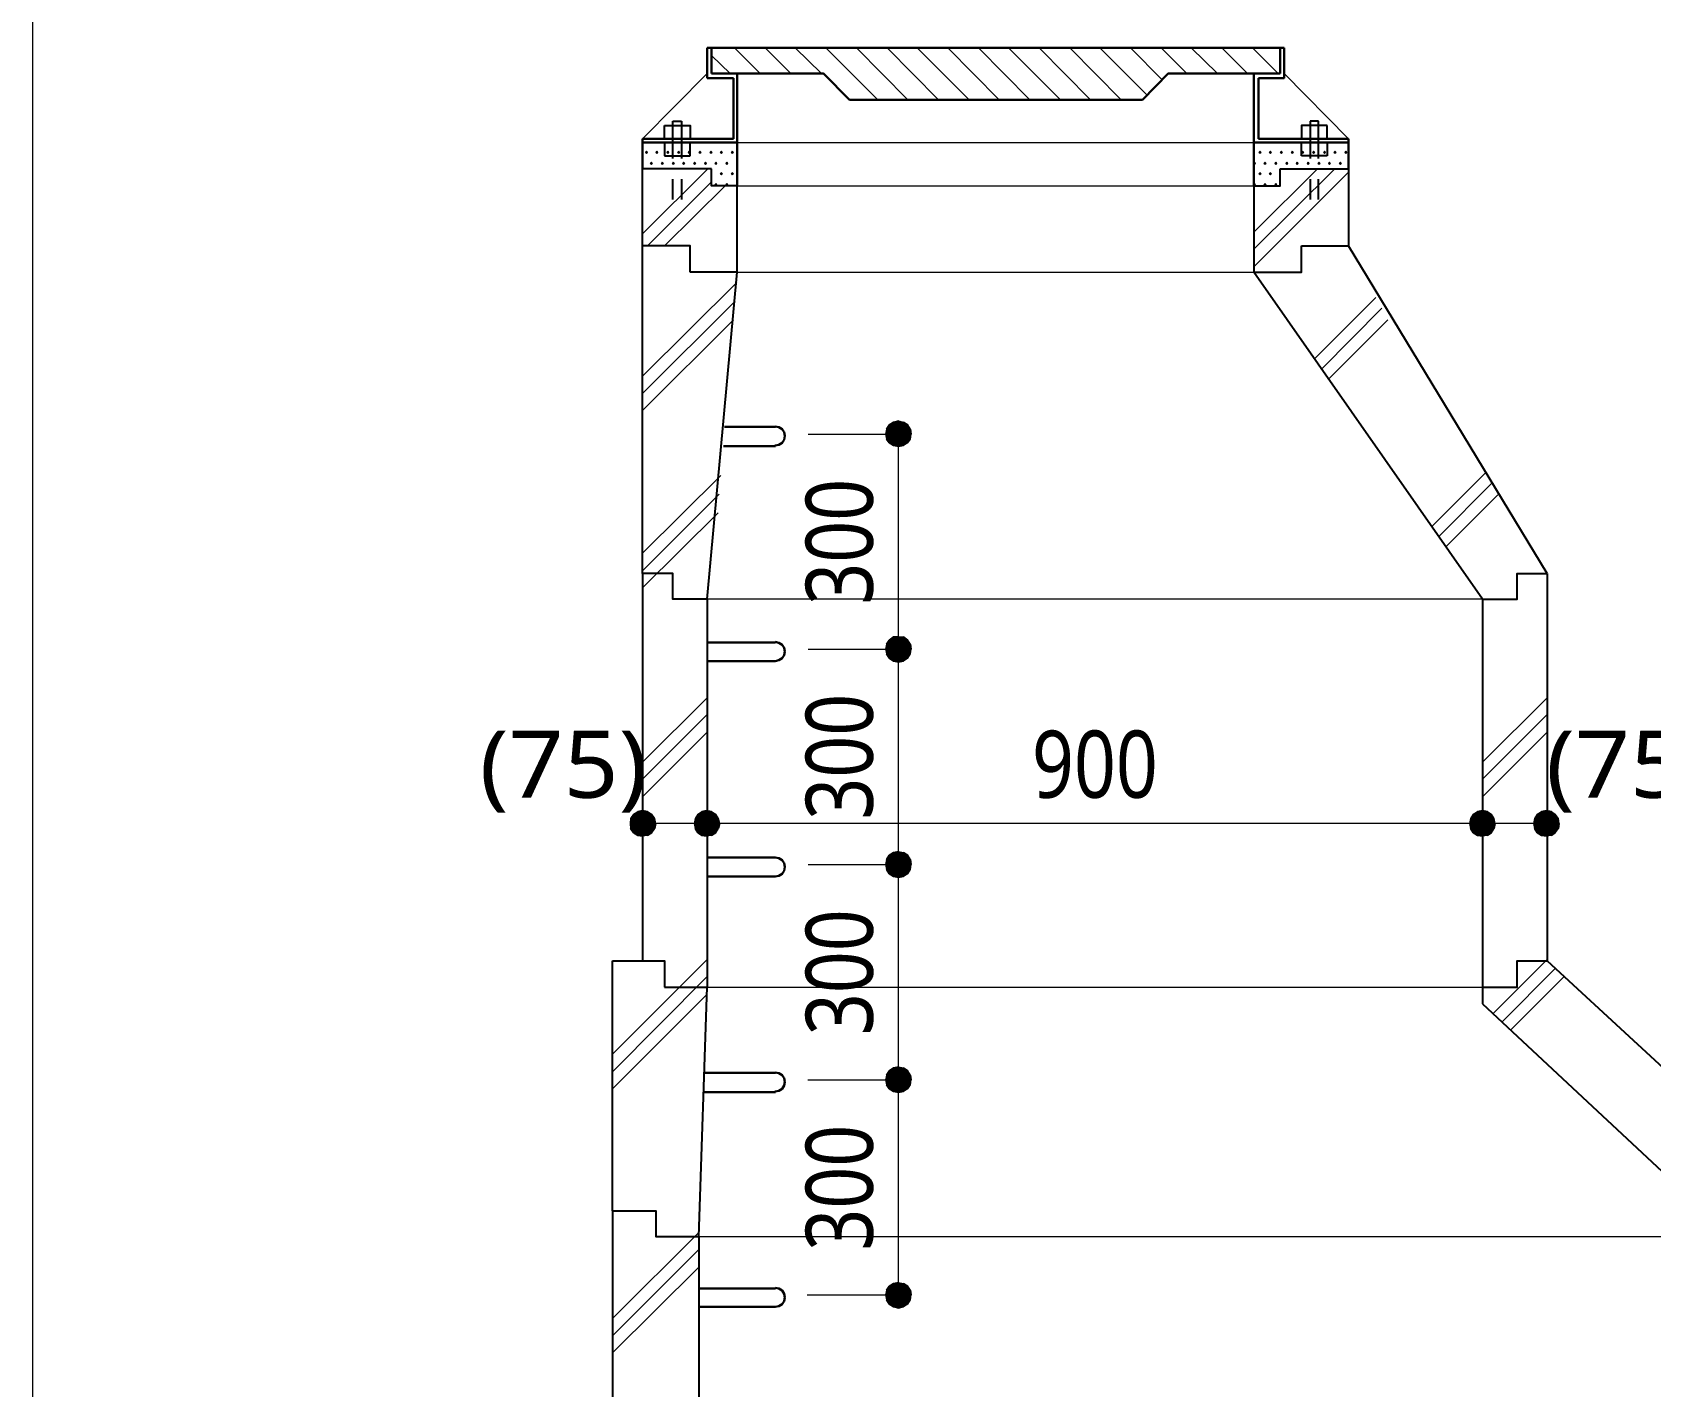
# Model space of a CAD drawing. Header units: millimetres. Extents: x 0 to 420, y 0 to 297.
# Drawn here: x 210.2 to 272.8, y 213 to 265.5 of the extents above; entities that cross this region are included whole.
import ezdxf
from ezdxf.enums import TextEntityAlignment as Align

# ---------------------------------------------------------------- set-up
doc = ezdxf.new("R2010")
doc.units = ezdxf.units.MM
doc.styles.add('kst32b', font='NotoSansJP-Variable.ttf')

msp = doc.modelspace()

# ---------------------------------------------------------------- hatches: boundary and pattern name
for points in [[(233.934, 260.858), (233.913, 260.837), (233.892, 260.816), (233.913, 260.795), (233.934, 260.773), (233.955, 260.795), (233.976, 260.816), (233.955, 260.837), (233.934, 260.858)], [(234.336, 260.858), (234.315, 260.837), (234.294, 260.816), (234.315, 260.795), (234.336, 260.773), (234.357, 260.795), (234.379, 260.816), (234.357, 260.837), (234.336, 260.858)], [(234.76, 260.858), (234.738, 260.837), (234.717, 260.816), (234.738, 260.795), (234.76, 260.773), (234.781, 260.795), (234.802, 260.816), (234.781, 260.837), (234.76, 260.858)], [(235.183, 260.858), (235.162, 260.837), (235.141, 260.816), (235.162, 260.795), (235.183, 260.773), (235.204, 260.795), (235.225, 260.816), (235.204, 260.837), (235.183, 260.858)], [(235.585, 260.858), (235.564, 260.837), (235.543, 260.816), (235.564, 260.795), (235.585, 260.773), (235.606, 260.795), (235.627, 260.816), (235.606, 260.837), (235.585, 260.858)], [(236.008, 260.858), (235.987, 260.837), (235.966, 260.816), (235.987, 260.795), (236.008, 260.773), (236.029, 260.795), (236.051, 260.816), (236.029, 260.837), (236.008, 260.858)], [(236.432, 260.858), (236.411, 260.837), (236.389, 260.816), (236.411, 260.795), (236.432, 260.773), (236.453, 260.795), (236.474, 260.816), (236.453, 260.837), (236.432, 260.858)], [(236.834, 260.858), (236.813, 260.837), (236.792, 260.816), (236.813, 260.795), (236.834, 260.773), (236.855, 260.795), (236.876, 260.816), (236.855, 260.837), (236.834, 260.858)], [(237.257, 260.858), (237.236, 260.837), (237.215, 260.816), (237.236, 260.795), (237.257, 260.773), (237.278, 260.795), (237.3, 260.816), (237.278, 260.837), (237.257, 260.858)], [(257.683, 260.858), (257.662, 260.837), (257.641, 260.816), (257.662, 260.795), (257.683, 260.773), (257.704, 260.795), (257.725, 260.816), (257.704, 260.837), (257.683, 260.858)], [(258.085, 260.858), (258.064, 260.837), (258.043, 260.816), (258.064, 260.795), (258.085, 260.773), (258.106, 260.795), (258.128, 260.816), (258.106, 260.837), (258.085, 260.858)], [(258.509, 260.858), (258.487, 260.837), (258.466, 260.816), (258.487, 260.795), (258.509, 260.773), (258.53, 260.795), (258.551, 260.816), (258.53, 260.837), (258.509, 260.858)], [(258.932, 260.858), (258.911, 260.837), (258.889, 260.816), (258.911, 260.795), (258.932, 260.773), (258.953, 260.795), (258.974, 260.816), (258.953, 260.837), (258.932, 260.858)], [(259.334, 260.858), (259.313, 260.837), (259.292, 260.816), (259.313, 260.795), (259.334, 260.773), (259.355, 260.795), (259.376, 260.816), (259.355, 260.837), (259.334, 260.858)], [(259.757, 260.858), (259.736, 260.837), (259.715, 260.816), (259.736, 260.795), (259.757, 260.773), (259.779, 260.795), (259.8, 260.816), (259.779, 260.837), (259.757, 260.858)], [(260.181, 260.858), (260.16, 260.837), (260.138, 260.816), (260.16, 260.795), (260.181, 260.773), (260.202, 260.795), (260.223, 260.816), (260.202, 260.837), (260.181, 260.858)], [(260.583, 260.858), (260.562, 260.837), (260.541, 260.816), (260.562, 260.795), (260.583, 260.773), (260.604, 260.795), (260.625, 260.816), (260.604, 260.837), (260.583, 260.858)], [(261.006, 260.858), (260.985, 260.837), (260.964, 260.816), (260.985, 260.795), (261.006, 260.773), (261.027, 260.795), (261.048, 260.816), (261.027, 260.837), (261.006, 260.858)], [(234.125, 260.435), (234.103, 260.413), (234.082, 260.392), (234.103, 260.371), (234.125, 260.35), (234.146, 260.371), (234.167, 260.392), (234.146, 260.413), (234.125, 260.435)], [(234.548, 260.435), (234.527, 260.413), (234.505, 260.392), (234.527, 260.371), (234.548, 260.35), (234.569, 260.371), (234.59, 260.392), (234.569, 260.413), (234.548, 260.435)], [(234.971, 260.435), (234.95, 260.413), (234.929, 260.392), (234.95, 260.371), (234.971, 260.35), (234.992, 260.371), (235.013, 260.392), (234.992, 260.413), (234.971, 260.435)], [(235.373, 260.435), (235.352, 260.413), (235.331, 260.392), (235.352, 260.371), (235.373, 260.35), (235.395, 260.371), (235.416, 260.392), (235.395, 260.413), (235.373, 260.435)], [(235.797, 260.435), (235.776, 260.413), (235.754, 260.392), (235.776, 260.371), (235.797, 260.35), (235.818, 260.371), (235.839, 260.392), (235.818, 260.413), (235.797, 260.435)], [(236.22, 260.435), (236.199, 260.413), (236.178, 260.392), (236.199, 260.371), (236.22, 260.35), (236.241, 260.371), (236.262, 260.392), (236.241, 260.413), (236.22, 260.435)], [(236.622, 260.435), (236.601, 260.413), (236.58, 260.392), (236.601, 260.371), (236.622, 260.35), (236.643, 260.371), (236.664, 260.392), (236.643, 260.413), (236.622, 260.435)], [(236.834, 260.032), (236.813, 260.011), (236.792, 259.99), (236.813, 259.969), (236.834, 259.948), (236.855, 259.969), (236.876, 259.99), (236.855, 260.011), (236.834, 260.032)], [(237.046, 260.435), (237.024, 260.413), (237.003, 260.392), (237.024, 260.371), (237.046, 260.35), (237.067, 260.371), (237.088, 260.392), (237.067, 260.413), (237.046, 260.435)], [(237.257, 260.032), (237.236, 260.011), (237.215, 259.99), (237.236, 259.969), (237.257, 259.948), (237.278, 259.969), (237.3, 259.99), (237.278, 260.011), (237.257, 260.032)], [(257.471, 260.435), (257.45, 260.413), (257.429, 260.392), (257.45, 260.371), (257.471, 260.35), (257.493, 260.371), (257.514, 260.392), (257.493, 260.413), (257.471, 260.435)], [(257.683, 260.032), (257.662, 260.011), (257.641, 259.99), (257.662, 259.969), (257.683, 259.948), (257.704, 259.969), (257.725, 259.99), (257.704, 260.011), (257.683, 260.032)], [(257.873, 260.435), (257.852, 260.413), (257.831, 260.392), (257.852, 260.371), (257.873, 260.35), (257.895, 260.371), (257.916, 260.392), (257.895, 260.413), (257.873, 260.435)], [(258.085, 260.032), (258.064, 260.011), (258.043, 259.99), (258.064, 259.969), (258.085, 259.948), (258.106, 259.969), (258.128, 259.99), (258.106, 260.011), (258.085, 260.032)], [(258.297, 260.435), (258.276, 260.413), (258.254, 260.392), (258.276, 260.371), (258.297, 260.35), (258.318, 260.371), (258.339, 260.392), (258.318, 260.413), (258.297, 260.435)], [(258.72, 260.435), (258.699, 260.413), (258.678, 260.392), (258.699, 260.371), (258.72, 260.35), (258.741, 260.371), (258.762, 260.392), (258.741, 260.413), (258.72, 260.435)], [(259.122, 260.435), (259.101, 260.413), (259.08, 260.392), (259.101, 260.371), (259.122, 260.35), (259.144, 260.371), (259.165, 260.392), (259.144, 260.413), (259.122, 260.435)], [(259.546, 260.435), (259.525, 260.413), (259.503, 260.392), (259.525, 260.371), (259.546, 260.35), (259.567, 260.371), (259.588, 260.392), (259.567, 260.413), (259.546, 260.435)], [(259.969, 260.435), (259.948, 260.413), (259.927, 260.392), (259.948, 260.371), (259.969, 260.35), (259.99, 260.371), (260.011, 260.392), (259.99, 260.413), (259.969, 260.435)], [(260.371, 260.435), (260.35, 260.413), (260.329, 260.392), (260.35, 260.371), (260.371, 260.35), (260.392, 260.371), (260.414, 260.392), (260.392, 260.413), (260.371, 260.435)], [(260.795, 260.435), (260.773, 260.413), (260.752, 260.392), (260.773, 260.371), (260.795, 260.35), (260.816, 260.371), (260.837, 260.392), (260.816, 260.413), (260.795, 260.435)], [(236.622, 259.609), (236.601, 259.588), (236.58, 259.567), (236.601, 259.546), (236.622, 259.524), (236.643, 259.546), (236.664, 259.567), (236.643, 259.588), (236.622, 259.609)], [(237.046, 259.609), (237.024, 259.588), (237.003, 259.567), (237.024, 259.546), (237.046, 259.524), (237.067, 259.546), (237.088, 259.567), (237.067, 259.588), (237.046, 259.609)], [(257.471, 259.609), (257.45, 259.588), (257.429, 259.567), (257.45, 259.546), (257.471, 259.524), (257.493, 259.546), (257.514, 259.567), (257.493, 259.588), (257.471, 259.609)], [(257.873, 259.609), (257.852, 259.588), (257.831, 259.567), (257.852, 259.546), (257.873, 259.524), (257.895, 259.546), (257.916, 259.567), (257.895, 259.588), (257.873, 259.609)], [(258.297, 259.609), (258.276, 259.588), (258.254, 259.567), (258.276, 259.546), (258.297, 259.524), (258.318, 259.546), (258.339, 259.567), (258.318, 259.588), (258.297, 259.609)], [(243.501, 249.47), (243.692, 249.428), (243.692, 249.915), (243.501, 249.47)], [(243.501, 241.131), (243.692, 241.088), (243.692, 241.596), (243.501, 241.131)], [(233.32, 235.035), (233.299, 234.844), (233.786, 234.844), (233.32, 235.035)], [(235.818, 235.035), (235.776, 234.844), (236.262, 234.844), (235.818, 235.035)], [(265.832, 235.035), (265.79, 234.844), (266.298, 234.844), (265.832, 235.035)], [(268.309, 235.035), (268.266, 234.844), (268.774, 234.844), (268.309, 235.035)], [(243.501, 232.791), (243.692, 232.749), (243.692, 233.257), (243.501, 232.791)], [(243.501, 224.472), (243.692, 224.43), (243.692, 224.917), (243.501, 224.472)], [(243.501, 216.133), (243.692, 216.09), (243.692, 216.598), (243.501, 216.133)]]:
    msp.add_hatch(color=7).paths.add_polyline_path(points)
h = msp.add_hatch(color=7)
h.paths.add_polyline_path([(243.501, 250.38), (243.332, 250.275), (243.692, 249.915), (243.501, 250.38)])
h.paths.add_polyline_path([(243.332, 250.275), (243.692, 249.915), (243.226, 250.105), (243.332, 250.275)])
h.paths.add_polyline_path([(243.692, 249.915), (243.226, 250.105), (243.184, 249.915), (243.692, 249.915)])
h = msp.add_hatch(color=7)
h.paths.add_polyline_path([(244.052, 250.275), (243.882, 250.38), (243.692, 249.915), (244.052, 250.275)])
h.paths.add_polyline_path([(243.882, 250.38), (243.692, 249.915), (243.692, 250.423), (243.882, 250.38)])
h.paths.add_polyline_path([(243.692, 249.915), (243.692, 250.423), (243.501, 250.38), (243.692, 249.915)])
h = msp.add_hatch(color=7)
h.paths.add_polyline_path([(244.157, 249.724), (244.179, 249.915), (243.692, 249.915), (244.157, 249.724)])
h.paths.add_polyline_path([(244.179, 249.915), (243.692, 249.915), (244.157, 250.105), (244.179, 249.915)])
h.paths.add_polyline_path([(243.692, 249.915), (244.157, 250.105), (244.052, 250.275), (243.692, 249.915)])
h = msp.add_hatch(color=7)
h.paths.add_polyline_path([(243.184, 249.915), (243.226, 249.724), (243.692, 249.915), (243.184, 249.915)])
h.paths.add_polyline_path([(243.226, 249.724), (243.692, 249.915), (243.332, 249.576), (243.226, 249.724)])
h.paths.add_polyline_path([(243.692, 249.915), (243.332, 249.576), (243.501, 249.47), (243.692, 249.915)])
h = msp.add_hatch(color=7)
h.paths.add_polyline_path([(243.692, 249.428), (243.882, 249.47), (243.692, 249.915), (243.692, 249.428)])
h.paths.add_polyline_path([(243.882, 249.47), (243.692, 249.915), (244.052, 249.576), (243.882, 249.47)])
h.paths.add_polyline_path([(243.692, 249.915), (244.052, 249.576), (244.157, 249.724), (243.692, 249.915)])
h = msp.add_hatch(color=7)
h.paths.add_polyline_path([(243.501, 242.062), (243.332, 241.935), (243.692, 241.596), (243.501, 242.062)])
h.paths.add_polyline_path([(243.332, 241.935), (243.692, 241.596), (243.226, 241.787), (243.332, 241.935)])
h.paths.add_polyline_path([(243.692, 241.596), (243.226, 241.787), (243.184, 241.596), (243.692, 241.596)])
h = msp.add_hatch(color=7)
h.paths.add_polyline_path([(244.052, 241.935), (243.882, 242.062), (243.692, 241.596), (244.052, 241.935)])
h.paths.add_polyline_path([(243.882, 242.062), (243.692, 241.596), (243.692, 242.083), (243.882, 242.062)])
h.paths.add_polyline_path([(243.692, 241.596), (243.692, 242.083), (243.501, 242.062), (243.692, 241.596)])
h = msp.add_hatch(color=7)
h.paths.add_polyline_path([(244.157, 241.406), (244.179, 241.596), (243.692, 241.596), (244.157, 241.406)])
h.paths.add_polyline_path([(244.179, 241.596), (243.692, 241.596), (244.157, 241.787), (244.179, 241.596)])
h.paths.add_polyline_path([(243.692, 241.596), (244.157, 241.787), (244.052, 241.935), (243.692, 241.596)])
h = msp.add_hatch(color=7)
h.paths.add_polyline_path([(243.184, 241.596), (243.226, 241.406), (243.692, 241.596), (243.184, 241.596)])
h.paths.add_polyline_path([(243.226, 241.406), (243.692, 241.596), (243.332, 241.237), (243.226, 241.406)])
h.paths.add_polyline_path([(243.692, 241.596), (243.332, 241.237), (243.501, 241.131), (243.692, 241.596)])
h = msp.add_hatch(color=7)
h.paths.add_polyline_path([(243.692, 241.088), (243.882, 241.131), (243.692, 241.596), (243.692, 241.088)])
h.paths.add_polyline_path([(243.882, 241.131), (243.692, 241.596), (244.052, 241.237), (243.882, 241.131)])
h.paths.add_polyline_path([(243.692, 241.596), (244.052, 241.237), (244.157, 241.406), (243.692, 241.596)])
h = msp.add_hatch(color=7)
h.paths.add_polyline_path([(233.786, 235.352), (233.595, 235.31), (233.786, 234.844), (233.786, 235.352)])
h.paths.add_polyline_path([(233.595, 235.31), (233.786, 234.844), (233.426, 235.204), (233.595, 235.31)])
h.paths.add_polyline_path([(233.786, 234.844), (233.426, 235.204), (233.32, 235.035), (233.786, 234.844)])
h = msp.add_hatch(color=7)
h.paths.add_polyline_path([(234.252, 235.035), (234.146, 235.204), (233.786, 234.844), (234.252, 235.035)])
h.paths.add_polyline_path([(234.146, 235.204), (233.786, 234.844), (233.976, 235.31), (234.146, 235.204)])
h.paths.add_polyline_path([(233.786, 234.844), (233.976, 235.31), (233.786, 235.352), (233.786, 234.844)])
h = msp.add_hatch(color=7)
h.paths.add_polyline_path([(234.146, 234.484), (234.252, 234.654), (233.786, 234.844), (234.146, 234.484)])
h.paths.add_polyline_path([(234.252, 234.654), (233.786, 234.844), (234.294, 234.844), (234.252, 234.654)])
h.paths.add_polyline_path([(233.786, 234.844), (234.294, 234.844), (234.252, 235.035), (233.786, 234.844)])
h = msp.add_hatch(color=7)
h.paths.add_polyline_path([(236.262, 235.352), (236.072, 235.31), (236.262, 234.844), (236.262, 235.352)])
h.paths.add_polyline_path([(236.072, 235.31), (236.262, 234.844), (235.924, 235.204), (236.072, 235.31)])
h.paths.add_polyline_path([(236.262, 234.844), (235.924, 235.204), (235.818, 235.035), (236.262, 234.844)])
h = msp.add_hatch(color=7)
h.paths.add_polyline_path([(236.728, 235.035), (236.622, 235.204), (236.262, 234.844), (236.728, 235.035)])
h.paths.add_polyline_path([(236.622, 235.204), (236.262, 234.844), (236.453, 235.31), (236.622, 235.204)])
h.paths.add_polyline_path([(236.262, 234.844), (236.453, 235.31), (236.262, 235.352), (236.262, 234.844)])
h = msp.add_hatch(color=7)
h.paths.add_polyline_path([(236.622, 234.484), (236.728, 234.654), (236.262, 234.844), (236.622, 234.484)])
h.paths.add_polyline_path([(236.728, 234.654), (236.262, 234.844), (236.77, 234.844), (236.728, 234.654)])
h.paths.add_polyline_path([(236.262, 234.844), (236.77, 234.844), (236.728, 235.035), (236.262, 234.844)])
h = msp.add_hatch(color=7)
h.paths.add_polyline_path([(266.298, 235.352), (266.107, 235.31), (266.298, 234.844), (266.298, 235.352)])
h.paths.add_polyline_path([(266.107, 235.31), (266.298, 234.844), (265.938, 235.204), (266.107, 235.31)])
h.paths.add_polyline_path([(266.298, 234.844), (265.938, 235.204), (265.832, 235.035), (266.298, 234.844)])
h = msp.add_hatch(color=7)
h.paths.add_polyline_path([(266.742, 235.035), (266.637, 235.204), (266.298, 234.844), (266.742, 235.035)])
h.paths.add_polyline_path([(266.637, 235.204), (266.298, 234.844), (266.488, 235.31), (266.637, 235.204)])
h.paths.add_polyline_path([(266.298, 234.844), (266.488, 235.31), (266.298, 235.352), (266.298, 234.844)])
h = msp.add_hatch(color=7)
h.paths.add_polyline_path([(266.637, 234.484), (266.742, 234.654), (266.298, 234.844), (266.637, 234.484)])
h.paths.add_polyline_path([(266.742, 234.654), (266.298, 234.844), (266.785, 234.844), (266.742, 234.654)])
h.paths.add_polyline_path([(266.298, 234.844), (266.785, 234.844), (266.742, 235.035), (266.298, 234.844)])
h = msp.add_hatch(color=7)
h.paths.add_polyline_path([(268.774, 235.352), (268.584, 235.31), (268.774, 234.844), (268.774, 235.352)])
h.paths.add_polyline_path([(268.584, 235.31), (268.774, 234.844), (268.414, 235.204), (268.584, 235.31)])
h.paths.add_polyline_path([(268.774, 234.844), (268.414, 235.204), (268.309, 235.035), (268.774, 234.844)])
h = msp.add_hatch(color=7)
h.paths.add_polyline_path([(269.24, 235.035), (269.113, 235.204), (268.774, 234.844), (269.24, 235.035)])
h.paths.add_polyline_path([(269.113, 235.204), (268.774, 234.844), (268.965, 235.31), (269.113, 235.204)])
h.paths.add_polyline_path([(268.774, 234.844), (268.965, 235.31), (268.774, 235.352), (268.774, 234.844)])
h = msp.add_hatch(color=7)
h.paths.add_polyline_path([(269.113, 234.484), (269.24, 234.654), (268.774, 234.844), (269.113, 234.484)])
h.paths.add_polyline_path([(269.24, 234.654), (268.774, 234.844), (269.261, 234.844), (269.24, 234.654)])
h.paths.add_polyline_path([(268.774, 234.844), (269.261, 234.844), (269.24, 235.035), (268.774, 234.844)])
h = msp.add_hatch(color=7)
h.paths.add_polyline_path([(233.299, 234.844), (233.32, 234.654), (233.786, 234.844), (233.299, 234.844)])
h.paths.add_polyline_path([(233.32, 234.654), (233.786, 234.844), (233.426, 234.484), (233.32, 234.654)])
h.paths.add_polyline_path([(233.786, 234.844), (233.426, 234.484), (233.595, 234.379), (233.786, 234.844)])
h = msp.add_hatch(color=7)
h.paths.add_polyline_path([(233.595, 234.379), (233.786, 234.357), (233.786, 234.844), (233.595, 234.379)])
h.paths.add_polyline_path([(233.786, 234.357), (233.786, 234.844), (233.976, 234.379), (233.786, 234.357)])
h.paths.add_polyline_path([(233.786, 234.844), (233.976, 234.379), (234.146, 234.484), (233.786, 234.844)])
h = msp.add_hatch(color=7)
h.paths.add_polyline_path([(235.776, 234.844), (235.818, 234.654), (236.262, 234.844), (235.776, 234.844)])
h.paths.add_polyline_path([(235.818, 234.654), (236.262, 234.844), (235.924, 234.484), (235.818, 234.654)])
h.paths.add_polyline_path([(236.262, 234.844), (235.924, 234.484), (236.072, 234.379), (236.262, 234.844)])
h = msp.add_hatch(color=7)
h.paths.add_polyline_path([(236.072, 234.379), (236.262, 234.357), (236.262, 234.844), (236.072, 234.379)])
h.paths.add_polyline_path([(236.262, 234.357), (236.262, 234.844), (236.453, 234.379), (236.262, 234.357)])
h.paths.add_polyline_path([(236.262, 234.844), (236.453, 234.379), (236.622, 234.484), (236.262, 234.844)])
h = msp.add_hatch(color=7)
h.paths.add_polyline_path([(265.79, 234.844), (265.832, 234.654), (266.298, 234.844), (265.79, 234.844)])
h.paths.add_polyline_path([(265.832, 234.654), (266.298, 234.844), (265.938, 234.484), (265.832, 234.654)])
h.paths.add_polyline_path([(266.298, 234.844), (265.938, 234.484), (266.107, 234.379), (266.298, 234.844)])
h = msp.add_hatch(color=7)
h.paths.add_polyline_path([(266.107, 234.379), (266.298, 234.357), (266.298, 234.844), (266.107, 234.379)])
h.paths.add_polyline_path([(266.298, 234.357), (266.298, 234.844), (266.488, 234.379), (266.298, 234.357)])
h.paths.add_polyline_path([(266.298, 234.844), (266.488, 234.379), (266.637, 234.484), (266.298, 234.844)])
h = msp.add_hatch(color=7)
h.paths.add_polyline_path([(268.266, 234.844), (268.309, 234.654), (268.774, 234.844), (268.266, 234.844)])
h.paths.add_polyline_path([(268.309, 234.654), (268.774, 234.844), (268.414, 234.484), (268.309, 234.654)])
h.paths.add_polyline_path([(268.774, 234.844), (268.414, 234.484), (268.584, 234.379), (268.774, 234.844)])
h = msp.add_hatch(color=7)
h.paths.add_polyline_path([(268.584, 234.379), (268.774, 234.357), (268.774, 234.844), (268.584, 234.379)])
h.paths.add_polyline_path([(268.774, 234.357), (268.774, 234.844), (268.965, 234.379), (268.774, 234.357)])
h.paths.add_polyline_path([(268.774, 234.844), (268.965, 234.379), (269.113, 234.484), (268.774, 234.844)])
h = msp.add_hatch(color=7)
h.paths.add_polyline_path([(243.501, 233.722), (243.332, 233.616), (243.692, 233.257), (243.501, 233.722)])
h.paths.add_polyline_path([(243.332, 233.616), (243.692, 233.257), (243.226, 233.447), (243.332, 233.616)])
h.paths.add_polyline_path([(243.692, 233.257), (243.226, 233.447), (243.184, 233.257), (243.692, 233.257)])
h = msp.add_hatch(color=7)
h.paths.add_polyline_path([(244.052, 233.616), (243.882, 233.722), (243.692, 233.257), (244.052, 233.616)])
h.paths.add_polyline_path([(243.882, 233.722), (243.692, 233.257), (243.692, 233.765), (243.882, 233.722)])
h.paths.add_polyline_path([(243.692, 233.257), (243.692, 233.765), (243.501, 233.722), (243.692, 233.257)])
h = msp.add_hatch(color=7)
h.paths.add_polyline_path([(243.184, 233.257), (243.226, 233.066), (243.692, 233.257), (243.184, 233.257)])
h.paths.add_polyline_path([(243.226, 233.066), (243.692, 233.257), (243.332, 232.897), (243.226, 233.066)])
h.paths.add_polyline_path([(243.692, 233.257), (243.332, 232.897), (243.501, 232.791), (243.692, 233.257)])
h = msp.add_hatch(color=7)
h.paths.add_polyline_path([(244.157, 233.066), (244.179, 233.257), (243.692, 233.257), (244.157, 233.066)])
h.paths.add_polyline_path([(244.179, 233.257), (243.692, 233.257), (244.157, 233.447), (244.179, 233.257)])
h.paths.add_polyline_path([(243.692, 233.257), (244.157, 233.447), (244.052, 233.616), (243.692, 233.257)])
h = msp.add_hatch(color=7)
h.paths.add_polyline_path([(243.692, 232.749), (243.882, 232.791), (243.692, 233.257), (243.692, 232.749)])
h.paths.add_polyline_path([(243.882, 232.791), (243.692, 233.257), (244.052, 232.897), (243.882, 232.791)])
h.paths.add_polyline_path([(243.692, 233.257), (244.052, 232.897), (244.157, 233.066), (243.692, 233.257)])
h = msp.add_hatch(color=7)
h.paths.add_polyline_path([(243.501, 225.383), (243.332, 225.277), (243.692, 224.917), (243.501, 225.383)])
h.paths.add_polyline_path([(243.332, 225.277), (243.692, 224.917), (243.226, 225.107), (243.332, 225.277)])
h.paths.add_polyline_path([(243.692, 224.917), (243.226, 225.107), (243.184, 224.917), (243.692, 224.917)])
h = msp.add_hatch(color=7)
h.paths.add_polyline_path([(243.184, 224.917), (243.226, 224.726), (243.692, 224.917), (243.184, 224.917)])
h.paths.add_polyline_path([(243.226, 224.726), (243.692, 224.917), (243.332, 224.578), (243.226, 224.726)])
h.paths.add_polyline_path([(243.692, 224.917), (243.332, 224.578), (243.501, 224.472), (243.692, 224.917)])
h = msp.add_hatch(color=7)
h.paths.add_polyline_path([(244.052, 225.277), (243.882, 225.383), (243.692, 224.917), (244.052, 225.277)])
h.paths.add_polyline_path([(243.882, 225.383), (243.692, 224.917), (243.692, 225.425), (243.882, 225.383)])
h.paths.add_polyline_path([(243.692, 224.917), (243.692, 225.425), (243.501, 225.383), (243.692, 224.917)])
h = msp.add_hatch(color=7)
h.paths.add_polyline_path([(244.157, 224.726), (244.179, 224.917), (243.692, 224.917), (244.157, 224.726)])
h.paths.add_polyline_path([(244.179, 224.917), (243.692, 224.917), (244.157, 225.107), (244.179, 224.917)])
h.paths.add_polyline_path([(243.692, 224.917), (244.157, 225.107), (244.052, 225.277), (243.692, 224.917)])
h = msp.add_hatch(color=7)
h.paths.add_polyline_path([(243.692, 224.43), (243.882, 224.472), (243.692, 224.917), (243.692, 224.43)])
h.paths.add_polyline_path([(243.882, 224.472), (243.692, 224.917), (244.052, 224.578), (243.882, 224.472)])
h.paths.add_polyline_path([(243.692, 224.917), (244.052, 224.578), (244.157, 224.726), (243.692, 224.917)])
h = msp.add_hatch(color=7)
h.paths.add_polyline_path([(243.501, 217.043), (243.332, 216.937), (243.692, 216.598), (243.501, 217.043)])
h.paths.add_polyline_path([(243.332, 216.937), (243.692, 216.598), (243.226, 216.789), (243.332, 216.937)])
h.paths.add_polyline_path([(243.692, 216.598), (243.226, 216.789), (243.184, 216.598), (243.692, 216.598)])
h = msp.add_hatch(color=7)
h.paths.add_polyline_path([(244.052, 216.937), (243.882, 217.043), (243.692, 216.598), (244.052, 216.937)])
h.paths.add_polyline_path([(243.882, 217.043), (243.692, 216.598), (243.692, 217.085), (243.882, 217.043)])
h.paths.add_polyline_path([(243.692, 216.598), (243.692, 217.085), (243.501, 217.043), (243.692, 216.598)])
h = msp.add_hatch(color=7)
h.paths.add_polyline_path([(244.157, 216.408), (244.179, 216.598), (243.692, 216.598), (244.157, 216.408)])
h.paths.add_polyline_path([(244.179, 216.598), (243.692, 216.598), (244.157, 216.789), (244.179, 216.598)])
h.paths.add_polyline_path([(243.692, 216.598), (244.157, 216.789), (244.052, 216.937), (243.692, 216.598)])
h = msp.add_hatch(color=7)
h.paths.add_polyline_path([(243.184, 216.598), (243.226, 216.408), (243.692, 216.598), (243.184, 216.598)])
h.paths.add_polyline_path([(243.226, 216.408), (243.692, 216.598), (243.332, 216.239), (243.226, 216.408)])
h.paths.add_polyline_path([(243.692, 216.598), (243.332, 216.239), (243.501, 216.133), (243.692, 216.598)])
h = msp.add_hatch(color=7)
h.paths.add_polyline_path([(243.692, 216.09), (243.882, 216.133), (243.692, 216.598), (243.692, 216.09)])
h.paths.add_polyline_path([(243.882, 216.133), (243.692, 216.598), (244.052, 216.239), (243.882, 216.133)])
h.paths.add_polyline_path([(243.692, 216.598), (244.052, 216.239), (244.157, 216.408), (243.692, 216.598)])

# ---------------------------------------------------------------- linework, layer by layer
at = {"lineweight": 13}
for points in [[(210.164, 285.983), (210.164, 45.995)], [(237.172, 263.864), (236.453, 264.562)], [(238.337, 263.864), (237.342, 264.858)], [(239.522, 263.864), (238.527, 264.858)], [(240.707, 263.864), (239.691, 264.858)], [(242.887, 262.848), (240.877, 264.858)], [(244.052, 262.848), (242.062, 264.858)], [(245.237, 262.848), (243.247, 264.858)], [(246.422, 262.848), (244.412, 264.858)], [(247.587, 262.848), (245.597, 264.858)], [(248.772, 262.848), (246.782, 264.858)], [(249.957, 262.848), (247.946, 264.858)], [(251.121, 262.848), (249.132, 264.858)], [(252.307, 262.848), (250.317, 264.858)], [(253.302, 263.038), (251.481, 264.858)], [(253.894, 263.631), (252.666, 264.858)], [(254.847, 263.864), (253.852, 264.858)], [(256.032, 263.864), (255.016, 264.858)], [(257.196, 263.864), (256.201, 264.858)], [(258.382, 263.864), (257.387, 264.858)], [(233.786, 261.345), (236.284, 263.864)], [(261.112, 261.345), (258.614, 263.864)], [(237.448, 261.197), (257.45, 261.197)], [(233.786, 257.662), (236.305, 260.181)], [(260.583, 260.181), (257.45, 257.069)], [(257.45, 257.725), (259.905, 260.181)], [(261.112, 260.054), (257.45, 256.392)], [(236.453, 259.673), (233.976, 257.196)], [(236.982, 259.524), (234.633, 257.196)], [(237.448, 259.524), (257.45, 259.524)], [(233.786, 252.158), (237.427, 255.778)], [(237.448, 256.18), (257.45, 256.18)], [(237.363, 255.058), (233.786, 251.481)], [(259.8, 252.836), (262.17, 255.206)], [(237.3, 254.339), (233.786, 250.825)], [(262.403, 254.783), (260.075, 252.434)], [(262.636, 254.339), (260.35, 252.053)], [(240.199, 249.915), (243.692, 249.915)], [(243.692, 216.598), (243.692, 224.917), (243.692, 233.257), (243.692, 241.596), (243.692, 249.915)], [(233.786, 245.3), (236.813, 248.306)], [(264.329, 246.338), (266.425, 248.433)], [(236.749, 247.587), (233.786, 244.623)], [(266.658, 248.01), (264.604, 245.957)], [(266.891, 247.565), (264.88, 245.554)], [(236.707, 246.867), (233.786, 243.967)], [(266.298, 243.522), (236.284, 243.522)], [(240.199, 241.596), (243.692, 241.596)], [(233.786, 237.215), (236.284, 239.712)], [(266.298, 237.215), (268.796, 239.712)], [(236.284, 239.056), (233.786, 236.559)], [(268.796, 239.056), (266.298, 236.559)], [(236.284, 238.379), (233.786, 235.881)], [(268.796, 238.379), (266.298, 235.881)], [(268.796, 234.844), (266.298, 234.844), (236.284, 234.844), (233.786, 234.844)], [(240.199, 233.257), (243.692, 233.257)], [(232.622, 225.912), (236.284, 229.574)], [(266.7, 227.478), (268.796, 229.574)], [(236.284, 228.917), (232.622, 225.234)], [(269.113, 229.235), (267.039, 227.161)], [(269.452, 228.917), (267.377, 226.843)], [(236.284, 228.24), (232.622, 224.578)], [(236.284, 228.515), (266.298, 228.515)], [(240.178, 224.917), (243.692, 224.917)], [(232.622, 215.688), (235.966, 219.012)], [(235.966, 218.863), (275.95, 218.863)], [(235.966, 218.355), (232.622, 215.011)], [(235.966, 217.678), (232.622, 214.355)], [(240.157, 216.598), (243.692, 216.598)]]:
    msp.add_lwpolyline(points, dxfattribs=at)
at = {"lineweight": 30}
for points in [[(236.284, 263.694), (236.284, 264.858)], [(236.284, 264.858), (236.453, 264.858), (258.466, 264.858)], [(236.453, 263.864), (236.453, 264.858)], [(257.62, 263.694), (258.614, 263.694), (258.614, 264.858)], [(258.614, 264.858), (258.466, 264.858)], [(258.466, 263.864), (258.466, 264.858)], [(237.448, 261.197), (237.448, 263.864), (236.453, 263.864)], [(237.448, 263.864), (240.792, 263.864), (241.787, 262.848)], [(257.45, 263.864), (254.127, 263.864), (253.132, 262.848)], [(258.466, 263.864), (257.45, 263.864), (257.45, 261.197)], [(236.284, 263.694), (237.3, 263.694)], [(237.3, 261.345), (237.3, 263.694)], [(257.62, 261.345), (257.62, 263.694)], [(241.787, 262.848), (253.132, 262.848)], [(233.786, 261.197), (233.786, 261.345)], [(233.786, 261.345), (237.3, 261.345)], [(261.112, 261.345), (257.62, 261.345)], [(261.112, 261.197), (261.112, 261.345)], [(233.786, 260.181), (233.786, 261.197)], [(237.448, 261.197), (233.786, 261.197)], [(237.448, 259.524), (237.448, 261.197)], [(257.45, 259.524), (257.45, 261.197)], [(257.45, 261.197), (261.112, 261.197)], [(261.112, 260.181), (261.112, 261.197)], [(238.929, 250.19), (236.961, 250.19)], [(238.919, 249.47), (239.063, 249.499), (239.181, 249.579), (239.26, 249.697), (239.289, 249.841), (239.26, 249.985), (239.181, 250.103), (239.063, 250.182), (238.919, 250.211)], [(238.929, 249.449), (236.919, 249.449)], [(238.929, 241.85), (236.284, 241.85)], [(238.919, 241.131), (239.063, 241.16), (239.181, 241.239), (239.26, 241.357), (239.289, 241.501), (239.26, 241.645), (239.181, 241.763), (239.063, 241.842), (238.919, 241.871)], [(238.929, 241.131), (236.284, 241.131)], [(238.929, 233.532), (236.284, 233.532)], [(238.919, 232.791), (239.063, 232.82), (239.181, 232.9), (239.26, 233.017), (239.289, 233.161), (239.26, 233.306), (239.181, 233.423), (239.063, 233.503), (238.919, 233.532)], [(238.929, 232.791), (236.284, 232.791)], [(238.929, 225.192), (236.178, 225.192)], [(238.919, 224.472), (239.063, 224.502), (239.181, 224.581), (239.26, 224.699), (239.289, 224.843), (239.26, 224.987), (239.181, 225.105), (239.063, 225.184), (238.919, 225.213)], [(238.929, 224.451), (236.156, 224.451)], [(238.929, 216.853), (235.966, 216.853)], [(238.919, 216.133), (239.063, 216.162), (239.181, 216.241), (239.26, 216.359), (239.289, 216.503), (239.26, 216.647), (239.181, 216.765), (239.063, 216.845), (238.919, 216.874)], [(238.929, 216.133), (235.966, 216.133)]]:
    msp.add_lwpolyline(points, dxfattribs=at)
at = {"lineweight": 25}
for points in [[(234.633, 261.345), (234.633, 261.853)], [(234.633, 261.853), (235.627, 261.853), (235.627, 261.345)], [(234.95, 261.345), (234.95, 262.022)], [(234.95, 262.022), (235.289, 262.022)], [(235.289, 262.022), (235.289, 261.345)], [(260.287, 261.853), (259.292, 261.853), (259.292, 261.345)], [(259.948, 262.022), (259.63, 262.022)], [(259.63, 262.022), (259.63, 261.345)], [(259.948, 261.345), (259.948, 262.022)], [(260.287, 261.345), (260.287, 261.853)], [(234.95, 260.583), (234.95, 261.345)], [(235.289, 261.345), (235.289, 260.583)], [(259.63, 261.345), (259.63, 260.583)], [(259.948, 260.583), (259.948, 261.345)], [(234.633, 261.197), (234.633, 260.689)], [(234.633, 260.689), (235.627, 260.689)], [(235.627, 260.689), (235.627, 261.197)], [(259.292, 260.689), (259.292, 261.197)], [(260.287, 260.689), (259.292, 260.689)], [(260.287, 261.197), (260.287, 260.689)], [(235.627, 256.18), (235.627, 257.196), (233.786, 257.196), (233.786, 260.181)], [(236.453, 260.181), (233.786, 260.181)], [(237.448, 256.18), (237.448, 259.524), (236.453, 259.524), (236.453, 260.181)], [(257.45, 259.524), (258.466, 259.524), (258.466, 260.181)], [(258.466, 260.181), (261.112, 260.181)], [(261.112, 260.181), (261.112, 257.196)], [(234.95, 258.995), (234.95, 259.779)], [(235.289, 259.779), (235.289, 258.995)], [(257.45, 259.524), (257.45, 256.18), (259.292, 256.18), (259.292, 257.196)], [(259.63, 259.779), (259.63, 258.995)], [(259.948, 258.995), (259.948, 259.779)], [(233.786, 244.517), (233.786, 257.196)], [(259.292, 257.196), (261.112, 257.196)], [(268.796, 244.517), (261.112, 257.196)], [(237.448, 256.18), (235.627, 256.18)], [(236.284, 243.522), (237.448, 256.18)], [(266.298, 243.522), (257.45, 256.18)], [(236.284, 243.522), (234.95, 243.522), (234.95, 244.517), (233.786, 244.517)], [(233.786, 244.517), (233.786, 229.531)], [(266.298, 243.522), (267.631, 243.522), (267.631, 244.517), (268.796, 244.517)], [(268.796, 244.517), (268.796, 229.531), (279.294, 219.858)], [(236.284, 243.522), (236.284, 228.515)], [(266.298, 243.522), (266.298, 228.515)], [(232.622, 229.531), (234.633, 229.531), (234.633, 228.515)], [(232.622, 219.858), (232.622, 229.531)], [(266.298, 228.515), (267.631, 228.515), (267.631, 229.531), (268.796, 229.531)], [(234.633, 228.515), (236.284, 228.515)], [(235.966, 218.863), (236.284, 228.515)], [(266.298, 228.515), (266.298, 227.859)], [(266.298, 227.859), (275.95, 218.863)], [(232.622, 219.858), (234.294, 219.858), (234.294, 218.863), (235.966, 218.863)], [(232.622, 219.858), (232.622, 183.515)], [(235.966, 218.863), (235.966, 182.52)]]:
    msp.add_lwpolyline(points, dxfattribs=at)
at = {"lineweight": 0}
for points in [[(233.934, 260.858), (233.913, 260.837), (233.892, 260.816), (233.913, 260.795), (233.934, 260.773), (233.955, 260.795), (233.976, 260.816), (233.955, 260.837)], [(234.336, 260.858), (234.315, 260.837), (234.294, 260.816), (234.315, 260.795), (234.336, 260.773), (234.357, 260.795), (234.379, 260.816), (234.357, 260.837)], [(234.76, 260.858), (234.738, 260.837), (234.717, 260.816), (234.738, 260.795), (234.76, 260.773), (234.781, 260.795), (234.802, 260.816), (234.781, 260.837)], [(235.183, 260.858), (235.162, 260.837), (235.141, 260.816), (235.162, 260.795), (235.183, 260.773), (235.204, 260.795), (235.225, 260.816), (235.204, 260.837)], [(235.585, 260.858), (235.564, 260.837), (235.543, 260.816), (235.564, 260.795), (235.585, 260.773), (235.606, 260.795), (235.627, 260.816), (235.606, 260.837)], [(236.008, 260.858), (235.987, 260.837), (235.966, 260.816), (235.987, 260.795), (236.008, 260.773), (236.029, 260.795), (236.051, 260.816), (236.029, 260.837)], [(236.432, 260.858), (236.411, 260.837), (236.389, 260.816), (236.411, 260.795), (236.432, 260.773), (236.453, 260.795), (236.474, 260.816), (236.453, 260.837)], [(236.834, 260.858), (236.813, 260.837), (236.792, 260.816), (236.813, 260.795), (236.834, 260.773), (236.855, 260.795), (236.876, 260.816), (236.855, 260.837)], [(237.257, 260.858), (237.236, 260.837), (237.215, 260.816), (237.236, 260.795), (237.257, 260.773), (237.278, 260.795), (237.3, 260.816), (237.278, 260.837)], [(257.683, 260.858), (257.662, 260.837), (257.641, 260.816), (257.662, 260.795), (257.683, 260.773), (257.704, 260.795), (257.725, 260.816), (257.704, 260.837)], [(258.085, 260.858), (258.064, 260.837), (258.043, 260.816), (258.064, 260.795), (258.085, 260.773), (258.106, 260.795), (258.128, 260.816), (258.106, 260.837)], [(258.509, 260.858), (258.487, 260.837), (258.466, 260.816), (258.487, 260.795), (258.509, 260.773), (258.53, 260.795), (258.551, 260.816), (258.53, 260.837)], [(258.932, 260.858), (258.911, 260.837), (258.889, 260.816), (258.911, 260.795), (258.932, 260.773), (258.953, 260.795), (258.974, 260.816), (258.953, 260.837)], [(259.334, 260.858), (259.313, 260.837), (259.292, 260.816), (259.313, 260.795), (259.334, 260.773), (259.355, 260.795), (259.376, 260.816), (259.355, 260.837)], [(259.757, 260.858), (259.736, 260.837), (259.715, 260.816), (259.736, 260.795), (259.757, 260.773), (259.779, 260.795), (259.8, 260.816), (259.779, 260.837)], [(260.181, 260.858), (260.16, 260.837), (260.138, 260.816), (260.16, 260.795), (260.181, 260.773), (260.202, 260.795), (260.223, 260.816), (260.202, 260.837)], [(260.583, 260.858), (260.562, 260.837), (260.541, 260.816), (260.562, 260.795), (260.583, 260.773), (260.604, 260.795), (260.625, 260.816), (260.604, 260.837)], [(261.006, 260.858), (260.985, 260.837), (260.964, 260.816), (260.985, 260.795), (261.006, 260.773), (261.027, 260.795), (261.048, 260.816), (261.027, 260.837)], [(234.125, 260.435), (234.103, 260.413), (234.082, 260.392), (234.103, 260.371), (234.125, 260.35), (234.146, 260.371), (234.167, 260.392), (234.146, 260.413)], [(234.548, 260.435), (234.527, 260.413), (234.505, 260.392), (234.527, 260.371), (234.548, 260.35), (234.569, 260.371), (234.59, 260.392), (234.569, 260.413)], [(234.971, 260.435), (234.95, 260.413), (234.929, 260.392), (234.95, 260.371), (234.971, 260.35), (234.992, 260.371), (235.013, 260.392), (234.992, 260.413)], [(235.373, 260.435), (235.352, 260.413), (235.331, 260.392), (235.352, 260.371), (235.373, 260.35), (235.395, 260.371), (235.416, 260.392), (235.395, 260.413)], [(235.797, 260.435), (235.776, 260.413), (235.754, 260.392), (235.776, 260.371), (235.797, 260.35), (235.818, 260.371), (235.839, 260.392), (235.818, 260.413)], [(236.22, 260.435), (236.199, 260.413), (236.178, 260.392), (236.199, 260.371), (236.22, 260.35), (236.241, 260.371), (236.262, 260.392), (236.241, 260.413)], [(236.622, 260.435), (236.601, 260.413), (236.58, 260.392), (236.601, 260.371), (236.622, 260.35), (236.643, 260.371), (236.664, 260.392), (236.643, 260.413)], [(236.834, 260.032), (236.813, 260.011), (236.792, 259.99), (236.813, 259.969), (236.834, 259.948), (236.855, 259.969), (236.876, 259.99), (236.855, 260.011)], [(237.046, 260.435), (237.024, 260.413), (237.003, 260.392), (237.024, 260.371), (237.046, 260.35), (237.067, 260.371), (237.088, 260.392), (237.067, 260.413)], [(237.257, 260.032), (237.236, 260.011), (237.215, 259.99), (237.236, 259.969), (237.257, 259.948), (237.278, 259.969), (237.3, 259.99), (237.278, 260.011)], [(257.471, 260.435), (257.45, 260.413), (257.429, 260.392), (257.45, 260.371), (257.471, 260.35), (257.493, 260.371), (257.514, 260.392), (257.493, 260.413)], [(257.683, 260.032), (257.662, 260.011), (257.641, 259.99), (257.662, 259.969), (257.683, 259.948), (257.704, 259.969), (257.725, 259.99), (257.704, 260.011)], [(257.873, 260.435), (257.852, 260.413), (257.831, 260.392), (257.852, 260.371), (257.873, 260.35), (257.895, 260.371), (257.916, 260.392), (257.895, 260.413)], [(258.085, 260.032), (258.064, 260.011), (258.043, 259.99), (258.064, 259.969), (258.085, 259.948), (258.106, 259.969), (258.128, 259.99), (258.106, 260.011)], [(258.297, 260.435), (258.276, 260.413), (258.254, 260.392), (258.276, 260.371), (258.297, 260.35), (258.318, 260.371), (258.339, 260.392), (258.318, 260.413)], [(258.72, 260.435), (258.699, 260.413), (258.678, 260.392), (258.699, 260.371), (258.72, 260.35), (258.741, 260.371), (258.762, 260.392), (258.741, 260.413)], [(259.122, 260.435), (259.101, 260.413), (259.08, 260.392), (259.101, 260.371), (259.122, 260.35), (259.144, 260.371), (259.165, 260.392), (259.144, 260.413)], [(259.546, 260.435), (259.525, 260.413), (259.503, 260.392), (259.525, 260.371), (259.546, 260.35), (259.567, 260.371), (259.588, 260.392), (259.567, 260.413)], [(259.969, 260.435), (259.948, 260.413), (259.927, 260.392), (259.948, 260.371), (259.969, 260.35), (259.99, 260.371), (260.011, 260.392), (259.99, 260.413)], [(260.371, 260.435), (260.35, 260.413), (260.329, 260.392), (260.35, 260.371), (260.371, 260.35), (260.392, 260.371), (260.414, 260.392), (260.392, 260.413)], [(260.795, 260.435), (260.773, 260.413), (260.752, 260.392), (260.773, 260.371), (260.795, 260.35), (260.816, 260.371), (260.837, 260.392), (260.816, 260.413)], [(236.622, 259.609), (236.601, 259.588), (236.58, 259.567), (236.601, 259.546), (236.622, 259.524), (236.643, 259.546), (236.664, 259.567), (236.643, 259.588)], [(237.046, 259.609), (237.024, 259.588), (237.003, 259.567), (237.024, 259.546), (237.046, 259.524), (237.067, 259.546), (237.088, 259.567), (237.067, 259.588)], [(257.471, 259.609), (257.45, 259.588), (257.429, 259.567), (257.45, 259.546), (257.471, 259.524), (257.493, 259.546), (257.514, 259.567), (257.493, 259.588)], [(257.873, 259.609), (257.852, 259.588), (257.831, 259.567), (257.852, 259.546), (257.873, 259.524), (257.895, 259.546), (257.916, 259.567), (257.895, 259.588)], [(258.297, 259.609), (258.276, 259.588), (258.254, 259.567), (258.276, 259.546), (258.297, 259.524), (258.318, 259.546), (258.339, 259.567), (258.318, 259.588)], [(243.692, 249.915), (243.226, 250.105), (243.184, 249.915)], [(243.332, 250.275), (243.692, 249.915), (243.226, 250.105)], [(243.501, 250.38), (243.332, 250.275), (243.692, 249.915)], [(243.692, 249.915), (243.692, 250.423), (243.501, 250.38)], [(243.882, 250.38), (243.692, 249.915), (243.692, 250.423)], [(244.052, 250.275), (243.882, 250.38), (243.692, 249.915)], [(243.692, 249.915), (244.157, 250.105), (244.052, 250.275)], [(244.179, 249.915), (243.692, 249.915), (244.157, 250.105)], [(243.184, 249.915), (243.226, 249.724), (243.692, 249.915)], [(243.226, 249.724), (243.692, 249.915), (243.332, 249.576)], [(243.692, 249.915), (243.332, 249.576), (243.501, 249.47)], [(243.501, 249.47), (243.692, 249.428), (243.692, 249.915)], [(243.692, 249.428), (243.882, 249.47), (243.692, 249.915)], [(243.882, 249.47), (243.692, 249.915), (244.052, 249.576)], [(243.692, 249.915), (244.052, 249.576), (244.157, 249.724)], [(244.157, 249.724), (244.179, 249.915), (243.692, 249.915)], [(243.332, 241.935), (243.692, 241.596), (243.226, 241.787)], [(243.501, 242.062), (243.332, 241.935), (243.692, 241.596)], [(243.692, 241.596), (243.692, 242.083), (243.501, 242.062)], [(243.882, 242.062), (243.692, 241.596), (243.692, 242.083)], [(244.052, 241.935), (243.882, 242.062), (243.692, 241.596)], [(243.692, 241.596), (244.157, 241.787), (244.052, 241.935)], [(243.692, 241.596), (243.226, 241.787), (243.184, 241.596)], [(243.184, 241.596), (243.226, 241.406), (243.692, 241.596)], [(243.226, 241.406), (243.692, 241.596), (243.332, 241.237)], [(243.692, 241.596), (243.332, 241.237), (243.501, 241.131)], [(243.501, 241.131), (243.692, 241.088), (243.692, 241.596)], [(244.179, 241.596), (243.692, 241.596), (244.157, 241.787)], [(243.692, 241.088), (243.882, 241.131), (243.692, 241.596)], [(243.882, 241.131), (243.692, 241.596), (244.052, 241.237)], [(243.692, 241.596), (244.052, 241.237), (244.157, 241.406)], [(244.157, 241.406), (244.179, 241.596), (243.692, 241.596)], [(233.32, 235.035), (233.299, 234.844), (233.786, 234.844)], [(233.786, 234.844), (233.426, 235.204), (233.32, 235.035)], [(233.595, 235.31), (233.786, 234.844), (233.426, 235.204)], [(233.786, 235.352), (233.595, 235.31), (233.786, 234.844)], [(233.786, 234.844), (233.976, 235.31), (233.786, 235.352)], [(234.146, 235.204), (233.786, 234.844), (233.976, 235.31)], [(234.252, 235.035), (234.146, 235.204), (233.786, 234.844)], [(233.786, 234.844), (234.294, 234.844), (234.252, 235.035)], [(235.818, 235.035), (235.776, 234.844), (236.262, 234.844)], [(236.262, 234.844), (235.924, 235.204), (235.818, 235.035)], [(236.072, 235.31), (236.262, 234.844), (235.924, 235.204)], [(236.262, 235.352), (236.072, 235.31), (236.262, 234.844)], [(236.262, 234.844), (236.453, 235.31), (236.262, 235.352)], [(236.622, 235.204), (236.262, 234.844), (236.453, 235.31)], [(236.728, 235.035), (236.622, 235.204), (236.262, 234.844)], [(236.262, 234.844), (236.77, 234.844), (236.728, 235.035)], [(265.832, 235.035), (265.79, 234.844), (266.298, 234.844)], [(266.298, 234.844), (265.938, 235.204), (265.832, 235.035)], [(266.107, 235.31), (266.298, 234.844), (265.938, 235.204)], [(266.298, 235.352), (266.107, 235.31), (266.298, 234.844)], [(266.298, 234.844), (266.488, 235.31), (266.298, 235.352)], [(266.637, 235.204), (266.298, 234.844), (266.488, 235.31)], [(266.742, 235.035), (266.637, 235.204), (266.298, 234.844)], [(266.298, 234.844), (266.785, 234.844), (266.742, 235.035)], [(268.309, 235.035), (268.266, 234.844), (268.774, 234.844)], [(268.774, 234.844), (268.414, 235.204), (268.309, 235.035)], [(268.584, 235.31), (268.774, 234.844), (268.414, 235.204)], [(268.774, 235.352), (268.584, 235.31), (268.774, 234.844)], [(268.774, 234.844), (268.965, 235.31), (268.774, 235.352)], [(269.113, 235.204), (268.774, 234.844), (268.965, 235.31)], [(269.24, 235.035), (269.113, 235.204), (268.774, 234.844)], [(268.774, 234.844), (269.261, 234.844), (269.24, 235.035)], [(233.299, 234.844), (233.32, 234.654), (233.786, 234.844)], [(233.32, 234.654), (233.786, 234.844), (233.426, 234.484)], [(233.786, 234.844), (233.426, 234.484), (233.595, 234.379)], [(233.595, 234.379), (233.786, 234.357), (233.786, 234.844)], [(233.786, 234.357), (233.786, 234.844), (233.976, 234.379)], [(233.786, 234.844), (233.976, 234.379), (234.146, 234.484)], [(234.146, 234.484), (234.252, 234.654), (233.786, 234.844)], [(234.252, 234.654), (233.786, 234.844), (234.294, 234.844)], [(235.776, 234.844), (235.818, 234.654), (236.262, 234.844)], [(235.818, 234.654), (236.262, 234.844), (235.924, 234.484)], [(236.262, 234.844), (235.924, 234.484), (236.072, 234.379)], [(236.072, 234.379), (236.262, 234.357), (236.262, 234.844)], [(236.262, 234.357), (236.262, 234.844), (236.453, 234.379)], [(236.262, 234.844), (236.453, 234.379), (236.622, 234.484)], [(236.622, 234.484), (236.728, 234.654), (236.262, 234.844)], [(236.728, 234.654), (236.262, 234.844), (236.77, 234.844)], [(265.79, 234.844), (265.832, 234.654), (266.298, 234.844)], [(265.832, 234.654), (266.298, 234.844), (265.938, 234.484)], [(266.298, 234.844), (265.938, 234.484), (266.107, 234.379)], [(266.107, 234.379), (266.298, 234.357), (266.298, 234.844)], [(266.298, 234.357), (266.298, 234.844), (266.488, 234.379)], [(266.298, 234.844), (266.488, 234.379), (266.637, 234.484)], [(266.637, 234.484), (266.742, 234.654), (266.298, 234.844)], [(266.742, 234.654), (266.298, 234.844), (266.785, 234.844)], [(268.266, 234.844), (268.309, 234.654), (268.774, 234.844)], [(268.309, 234.654), (268.774, 234.844), (268.414, 234.484)], [(268.774, 234.844), (268.414, 234.484), (268.584, 234.379)], [(268.584, 234.379), (268.774, 234.357), (268.774, 234.844)], [(268.774, 234.357), (268.774, 234.844), (268.965, 234.379)], [(268.774, 234.844), (268.965, 234.379), (269.113, 234.484)], [(269.113, 234.484), (269.24, 234.654), (268.774, 234.844)], [(269.24, 234.654), (268.774, 234.844), (269.261, 234.844)], [(243.501, 233.722), (243.332, 233.616), (243.692, 233.257)], [(243.692, 233.257), (243.692, 233.765), (243.501, 233.722)], [(243.882, 233.722), (243.692, 233.257), (243.692, 233.765)], [(244.052, 233.616), (243.882, 233.722), (243.692, 233.257)], [(243.692, 233.257), (243.226, 233.447), (243.184, 233.257)], [(243.184, 233.257), (243.226, 233.066), (243.692, 233.257)], [(243.332, 233.616), (243.692, 233.257), (243.226, 233.447)], [(243.226, 233.066), (243.692, 233.257), (243.332, 232.897)], [(243.692, 233.257), (243.332, 232.897), (243.501, 232.791)], [(243.501, 232.791), (243.692, 232.749), (243.692, 233.257)], [(243.692, 233.257), (244.157, 233.447), (244.052, 233.616)], [(244.179, 233.257), (243.692, 233.257), (244.157, 233.447)], [(243.692, 232.749), (243.882, 232.791), (243.692, 233.257)], [(243.882, 232.791), (243.692, 233.257), (244.052, 232.897)], [(243.692, 233.257), (244.052, 232.897), (244.157, 233.066)], [(244.157, 233.066), (244.179, 233.257), (243.692, 233.257)], [(243.692, 224.917), (243.226, 225.107), (243.184, 224.917)], [(243.184, 224.917), (243.226, 224.726), (243.692, 224.917)], [(243.332, 225.277), (243.692, 224.917), (243.226, 225.107)], [(243.226, 224.726), (243.692, 224.917), (243.332, 224.578)], [(243.501, 225.383), (243.332, 225.277), (243.692, 224.917)], [(243.692, 224.917), (243.332, 224.578), (243.501, 224.472)], [(243.692, 224.917), (243.692, 225.425), (243.501, 225.383)], [(243.501, 224.472), (243.692, 224.43), (243.692, 224.917)], [(243.882, 225.383), (243.692, 224.917), (243.692, 225.425)], [(244.052, 225.277), (243.882, 225.383), (243.692, 224.917)], [(243.692, 224.917), (244.157, 225.107), (244.052, 225.277)], [(244.179, 224.917), (243.692, 224.917), (244.157, 225.107)], [(243.692, 224.43), (243.882, 224.472), (243.692, 224.917)], [(243.882, 224.472), (243.692, 224.917), (244.052, 224.578)], [(243.692, 224.917), (244.052, 224.578), (244.157, 224.726)], [(244.157, 224.726), (244.179, 224.917), (243.692, 224.917)], [(243.692, 216.598), (243.226, 216.789), (243.184, 216.598)], [(243.332, 216.937), (243.692, 216.598), (243.226, 216.789)], [(243.501, 217.043), (243.332, 216.937), (243.692, 216.598)], [(243.692, 216.598), (243.692, 217.085), (243.501, 217.043)], [(243.882, 217.043), (243.692, 216.598), (243.692, 217.085)], [(244.052, 216.937), (243.882, 217.043), (243.692, 216.598)], [(243.692, 216.598), (244.157, 216.789), (244.052, 216.937)], [(244.179, 216.598), (243.692, 216.598), (244.157, 216.789)], [(243.184, 216.598), (243.226, 216.408), (243.692, 216.598)], [(243.226, 216.408), (243.692, 216.598), (243.332, 216.239)], [(243.692, 216.598), (243.332, 216.239), (243.501, 216.133)], [(243.501, 216.133), (243.692, 216.09), (243.692, 216.598)], [(243.692, 216.09), (243.882, 216.133), (243.692, 216.598)], [(243.882, 216.133), (243.692, 216.598), (244.052, 216.239)], [(243.692, 216.598), (244.052, 216.239), (244.157, 216.408)], [(244.157, 216.408), (244.179, 216.598), (243.692, 216.598)]]:
    msp.add_lwpolyline(points, close=True, dxfattribs=at)

# ---------------------------------------------------------------- texts
at = {"style": 'kst32b'}
for s, p, p2 in [('300', (242.697, 243.311), (242.697, 248.184)), ('300', (242.697, 234.992), (242.697, 239.865)), ('(75)', (227.478, 235.839), (233.975, 235.839)), ('900', (248.857, 235.839), (253.729, 235.839)), ('(75)', (268.753, 235.839), (275.25, 235.839)), ('300', (242.697, 226.653), (242.697, 231.526)), ('300', (242.697, 218.313), (242.697, 223.186))]:
    msp.add_text(s, height=2.5989, dxfattribs=at).set_placement(p, p2, align=Align.FIT)

doc.saveas('drawing.dxf')
